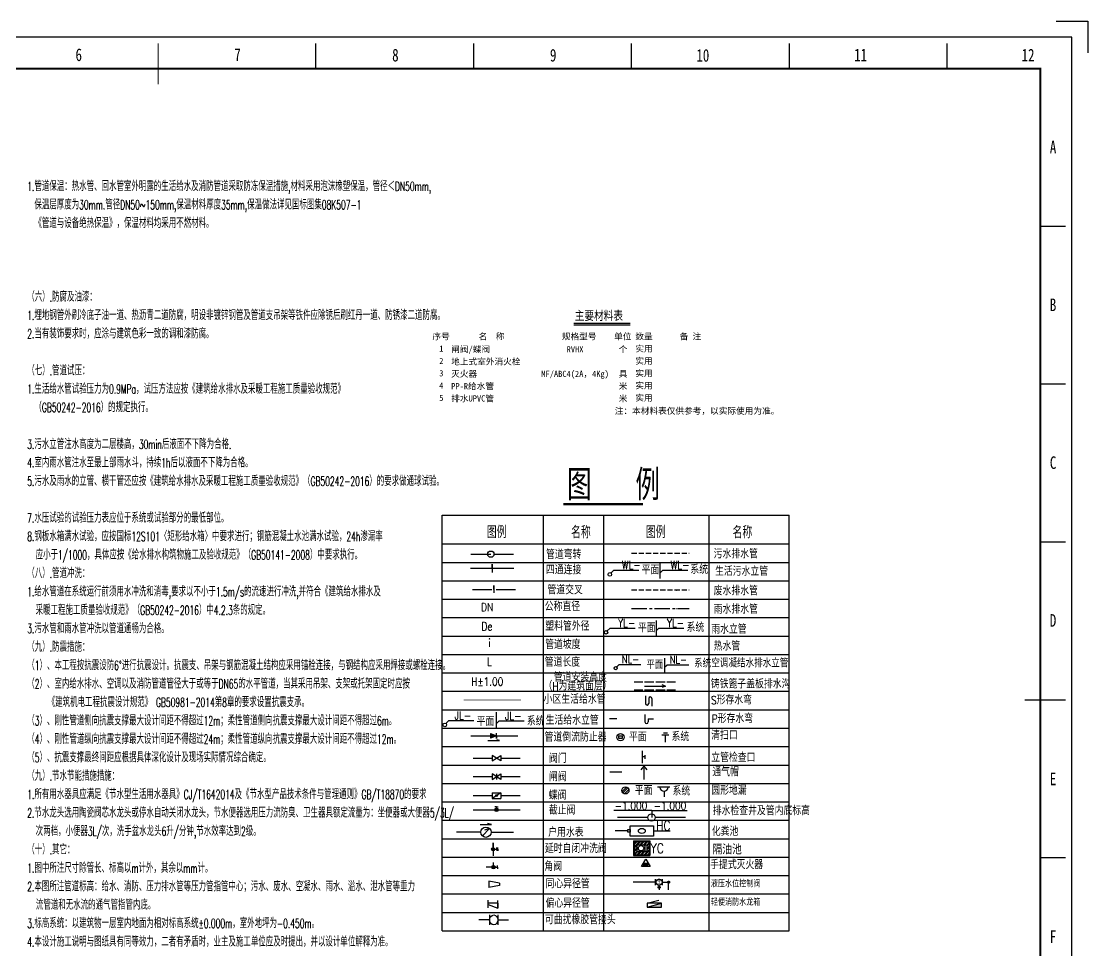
# Model space of a CAD drawing. Extents: x 7651907 to 8255021, y -2490714 to -1144618.
# Drawn here: x 7869493 to 7921574, y -2169315 to -2123923 of the extents above; entities that cross this region are included whole.
import ezdxf
from ezdxf.enums import TextEntityAlignment as Align

# ---------------------------------------------------------------- set-up
doc = ezdxf.new("R2010")
doc.units = 0
doc.header["$LTSCALE"] = 1000
for name, pattern in [('CENTER', [7, 4, -1, 1, -1]), ('CENTER2', [1.125, 0.75, -0.125, 0.125, -0.125]), ('CONTINOUS', [0]), ('DASH', [0.35, 0.25, -0.1])]:
    doc.linetypes.add(name, pattern=pattern)
doc.layers.get('0').update_dxf_attribs({"linetype": 'CONTINUOUS'})
for name, color, linetype in [('EQUIP_消火栓', 7, 'CONTINUOUS'), ('PIPE-污水', 2, 'DASH'), ('PIPE-雨水', 4, 'CENTER2'), ('PUB_TEXT', 7, 'CONTINUOUS'), ('水', 7, 'CONTINUOUS'), ('污水立管', 2, 'CONTINUOUS'), ('消防管线', 1, 'CONTINUOUS'), ('给排水说明文字', 7, 'CONTINUOUS')]:
    doc.layers.add(name, color=color, linetype=linetype)
doc.styles.add('_HZTXT', font='txt.shx', dxfattribs={"width": 0.8, "bigfont": 'hztxt.shx'})
doc.styles.add('LYS1', font='romand.shx', dxfattribs={"width": 0.8, "bigfont": 'hztxt.shx'})
doc.styles.get("Standard").update_dxf_attribs({"font": 'txt.shx', "width": 0.7, "bigfont": 'TSSDCHN.shx'})
doc.styles.add('STYLE1', font='', dxfattribs={"width": 0.8})
doc.styles.add('图框字体', font='simhei.ttf')
doc.styles.add('宋体', font='', dxfattribs={"width": 0.8})
doc.styles.get('STYLE1').set_extended_font_data('SimSun')
doc.styles.get('宋体').set_extended_font_data('SimSun')

# ---------------------------------------------------------------- blocks, each defined once
blk = doc.blocks.new('A$C6E8B0E23')
at = {"layer": '水'}
for p, q in [((0, 0), (0, 2440)), ((0, 2440), (2180, 2440)), ((100, 100), (100, 2340)), ((100, 2340), (2080, 2340)), ((100, 2134), (590, 1644)), ((100, 1957), (590, 1467)), ((100, 1603), (590, 1113)), ((247, 2340), (617, 1970)), ((424, 2340), (794, 1970)), ((590, 1805), (590, 1970)), ((590, 1970), (1590, 1970)), ((590, 1805), (690, 1805)), ((590, 1644), (590, 1720)), ((590, 1720), (690, 1720)), ((590, 1682), (1590, 1683)), ((590, 1646), (690, 1646)), ((690, 1720), (690, 1805)), ((690, 1558), (690, 1646)), ((777, 2340), (1147, 1970)), ((954, 2340), (1324, 1970)), ((1308, 2340), (2080, 1568)), ((1485, 2340), (2080, 1745)), ((1490, 1805), (1590, 1805)), ((1490, 1720), (1490, 1805)), ((1490, 1720), (1590, 1720)), ((1490, 1646), (1590, 1646)), ((1490, 1558), (1490, 1646)), ((1590, 1805), (1590, 1970)), ((1590, 1646), (1590, 1720)), ((1590, 1704), (2080, 1214)), ((1838, 2340), (2080, 2098)), ((2015, 2340), (2080, 2275)), ((2080, 100), (2080, 2340)), ((2180, 0), (2180, 2440)), ((100, 1426), (590, 936)), ((100, 1073), (590, 583)), ((100, 896), (896, 100)), ((100, 543), (543, 100)), ((100, 366), (366, 100)), ((100, 100), (2080, 100)), ((590, 1558), (690, 1558)), ((590, 470), (590, 1558)), ((590, 470), (1590, 470)), ((703, 470), (1073, 100)), ((1056, 470), (1426, 100)), ((1233, 470), (1603, 100)), ((1490, 1558), (1590, 1558)), ((1587, 470), (1957, 100)), ((1590, 470), (1590, 1558)), ((1590, 1527), (2080, 1037)), ((1590, 1174), (2080, 684)), ((1590, 997), (2080, 507)), ((1590, 644), (2080, 154)), ((0, 0), (2180, 0))]:
    blk.add_line(p, q, dxfattribs=at)
blk.add_circle((1090, 1119), 400, dxfattribs=at)
blk = doc.blocks.new('PSJD')
blk.add_circle((0, 0), 1.5)
at = {"flags": 1}
for tag, p in [('SX1', (-0.21, 0.73)), ('SX2', (-0.21, -0.74))]:
    blk.add_attdef(tag, p, '', height=0.1, dxfattribs=at)
blk = doc.blocks.new('SWHFC')
for p, q in [((-1.75, -1.05), (-1.75, 1.05)), ((-1.75, 1.05), (1.75, 1.05)), ((1.75, 1.05), (1.75, -1.05)), ((1.75, -1.05), (-1.75, -1.05))]:
    blk.add_line(p, q)
blk.add_circle((0, 0), 0.525)
at = {"flags": 1}
for tag, p in [('SX1', (-1.49, 0.5)), ('SX2', (-1.6, -0.82))]:
    blk.add_attdef(tag, p, '', height=0.14, dxfattribs=at)
blk = doc.blocks.new('SBFFL')
at = {"linetype": 'Continuous'}
blk.add_line((0, -1), (0, 1), dxfattribs=at)
blk = doc.blocks.new('YY')
at = {"linetype": 'Continuous'}
blk.add_circle((0, 0), 2, dxfattribs=at)
blk = doc.blocks.new('SRXJT1')
for p, q in [((-2, -1.25), (-2, 1.25)), ((2, -1.25), (2, 1.25))]:
    blk.add_line(p, q)
at = {"linetype": 'Continuous', "yscale": 0.625}
blk.add_blockref('YY', (0, 0), dxfattribs=at)
blk = doc.blocks.new('A2-H')
at = {"color": 0}
for p, q in [((354.5, 410), (354.5, 418)), ((404.5, 410), (404.5, 418)), ((454.5, 410), (454.5, 418)), ((504.5, 410), (504.5, 418)), ((554.5, 410), (554.5, 418)), ((592, 360), (583.96, 360)), ((592, 310), (583.96, 310)), ((592, 260), (583.96, 260)), ((592, 160), (584, 160))]:
    blk.add_line(p, q, dxfattribs=at)
blk.add_lwpolyline([(589, 425), (599, 425), (599, 415)], dxfattribs=at)
blk.add_lwpolyline([(0, 0), (594, 0), (594, 420), (0, 420)], close=True, dxfattribs=at)
at = {"color": 0, "const_width": 0.4}
for points in [[(304.5, 405), (304.5, 418)], [(592, 210), (579, 210)]]:
    blk.add_lwpolyline(points, dxfattribs=at)
at = {"color": 0, "const_width": 0.6}
blk.add_lwpolyline([(25, 10), (584, 10), (584, 410), (25, 410)], close=True, dxfattribs=at)
at = {"style": '图框字体', "width": 0.75}
for s, p in [('6', (278.32, 412.42)), ('7', (328.64, 412.42)), ('8', (378.64, 412.29)), ('9', (428.64, 412.26)), ('10', (475.03, 412.22)), ('11', (525.03, 412.35)), ('12', (578.08, 412.31)), ('A', (587.01, 383.17)), ('B', (587.01, 333.17)), ('C', (587.01, 283.17)), ('D', (587.01, 233.17)), ('E', (587.01, 182.98)), ('F', (587.01, 132.98))]:
    blk.add_text(s, height=4, dxfattribs=at).set_placement(p)
blk = doc.blocks.new('$TWTSYS$00000508')
for p, q in [((-0.5, 0.5), (0.324, 1.224)), ((-0.5, 0.5), (-0.5, -0.5)), ((-0.5, -0.5), (0.5, 0.5)), ((0.5, 0.5), (-0.5, 0.5)), ((0.5, -0.5), (0.5, 0.5)), ((-0.5, -0.5), (0.5, -0.5))]:
    blk.add_line(p, q)
blk.add_solid([(0.5, -0.5), (0.5, 0.5), (-0.5, -0.5)])

msp = doc.modelspace()

# ---------------------------------------------------------------- hatches: boundary and pattern name
at = {"layer": '水', "lineweight": 25}
for points in [[(7892704.7, -2158822.4), (7892402.8, -2158934.9), (7892402.8, -2158709.9)], [(7892616.4, -2162437.7, 1), (7892789.2, -2162437.7, 1)], [(7892645.3, -2165235.2, 1), (7892469.4, -2165235.2, 1)]]:
    msp.add_hatch(color=256, dxfattribs=at).paths.add_polyline_path(points)
h = msp.add_hatch(color=256, dxfattribs=at)
h.paths.add_polyline_path([(7892735.8, -2161717, 0.7473796), (7892663.6, -2161738.3, 0.144571), (7892669.9, -2161759.6)])
h.paths.add_polyline_path([(7892742, -2161738.3, 0.144571), (7892735.8, -2161717), (7892669.9, -2161759.6, 0.7473796)])
h = msp.add_hatch(color=256, dxfattribs=at)
h.paths.add_polyline_path([(7892532.5, -2164289.3, 0.4142136), (7892459.6, -2164362.3, 0.4142136), (7892532.5, -2164435.2)])
h.paths.add_polyline_path([(7892605.5, -2164362.3), (7892532.5, -2164362.3), (7892532.5, -2164435.2, 0.4142136)])
h.paths.add_polyline_path([(7892532.5, -2164289.3), (7892532.5, -2164362.3), (7892605.5, -2164362.3, 0.4142136)])
h = msp.add_hatch(dxfattribs=at)
h.set_pattern_fill('ANSI31', color=256, scale=120, style=0)
h.set_pattern_definition([(45, (7907475.883, -2401131.138), (-10.6066017, 10.6066017), [])])
h.paths.add_polyline_path([(7900086.5, -2165034), (7899902.7, -2165034), (7899902.7, -2165190), (7900086.5, -2165190)])

# ---------------------------------------------------------------- linework, layer by layer
at = {"layer": 'PIPE-污水', "linetype": 'DASH'}
for p, q in [((7899298.6, -2149895.3), (7902103.1, -2149895.3)), ((7899298.6, -2151694.7), (7902103.1, -2151694.7))]:
    msp.add_line(p, q, dxfattribs=at)
at = {"layer": 'PIPE-雨水', "linetype": 'CENTER2'}
msp.add_line((7899298.6, -2152594.4), (7902103.1, -2152594.4), dxfattribs=at)
at = {"layer": 'PUB_TEXT'}
msp.add_line((7896472.3, -2138754.8), (7899226.2, -2138754.8), dxfattribs=at)
at = {"layer": 'PUB_TEXT', "const_width": 54}
msp.add_lwpolyline([(7896475.2, -2138673.8), (7899229.2, -2138673.8)], dxfattribs=at)
at = {"layer": '水', "color": 5, "lineweight": 25}
for p, q in [((7890046.5, -2148941.3), (7890046.5, -2148041.6)), ((7890046.5, -2148041.6), (7906995.6, -2148041.6)), ((7890046.5, -2148041.6), (7906995.6, -2148041.6)), ((7895001.2, -2149541.6), (7895001.2, -2148041.6)), ((7897946.2, -2168343.5), (7897946.2, -2148041.6)), ((7903084.1, -2168343.5), (7903084.1, -2148041.6)), ((7906995.6, -2168343.5), (7906995.6, -2148041.6)), ((7890046.5, -2167443.8), (7890046.5, -2148941.3)), ((7890046.5, -2168343.5), (7890046.5, -2148941.3)), ((7895001.2, -2168343.5), (7895001.2, -2148941.3)), ((7890046.5, -2149449.6), (7906995.6, -2149449.6)), ((7890046.5, -2149449.6), (7906995.6, -2149449.6)), ((7896382.5, -2149449.6), (7906995.6, -2149449.6)), ((7890046.5, -2150349.3), (7906995.6, -2150349.3)), ((7890046.5, -2151249), (7906995.6, -2151249)), ((7890046.5, -2152148.7), (7906995.6, -2152148.7)), ((7890046.5, -2153048.4), (7906995.6, -2153048.4)), ((7890046.5, -2153948.1), (7906995.6, -2153948.1)), ((7890046.5, -2154847.9), (7906995.6, -2154847.9)), ((7890046.5, -2155747.6), (7906995.6, -2155747.6)), ((7890046.5, -2156647.3), (7906995.6, -2156647.3)), ((7890046.5, -2157547), (7906995.6, -2157547)), ((7890046.5, -2158446.7), (7906995.6, -2158446.7)), ((7890046.5, -2159346.4), (7906995.6, -2159346.4)), ((7890046.5, -2160246.1), (7906995.6, -2160246.1)), ((7890046.5, -2161145.8), (7906995.6, -2161145.8)), ((7890046.5, -2162045.6), (7906995.6, -2162045.6)), ((7890046.5, -2162945.3), (7906995.6, -2162945.3)), ((7890046.5, -2163845), (7906995.6, -2163845)), ((7890046.5, -2164744.7), (7906995.6, -2164744.7)), ((7890046.5, -2165644.4), (7906995.6, -2165644.4)), ((7890046.5, -2166544.1), (7906995.6, -2166544.1)), ((7890046.5, -2167443.8), (7906995.6, -2167443.8)), ((7890046.5, -2168343.5), (7906995.6, -2168343.5))]:
    msp.add_line(p, q, dxfattribs=at)
at = {"layer": '水', "lineweight": 25}
for p, q in [((7901491.5, -2149900.6), (7901502.5, -2149900.6)), ((7891440.3, -2149946.2), (7892422.8, -2149946.2)), ((7892574.9, -2149946.2), (7893526.7, -2149946.2)), ((7900674.9, -2150365.9), (7900674.9, -2151139.7)), ((7893540.9, -2150640.9), (7891436.1, -2150640.9)), ((7892488.5, -2150640.9), (7892488.5, -2150436.9)), ((7892488.5, -2150436.9), (7892488.5, -2150844.1)), ((7898287.8, -2150870.8), (7898430.5, -2150728)), ((7898430.5, -2150728), (7899651, -2150728)), ((7900674.9, -2150870.8), (7900817.6, -2150728)), ((7900817.6, -2150728), (7902038, -2150728)), ((7892574.8, -2151470.8), (7892574.8, -2151843.6)), ((7892574.8, -2151674), (7892574.8, -2151470.8)), ((7891522.4, -2151674), (7892472.8, -2151674)), ((7892676.8, -2151674), (7893627.2, -2151674)), ((7901491.5, -2151700), (7901502.5, -2151700)), ((7901491.5, -2152599.8), (7901502.5, -2152599.8)), ((7900491.6, -2153194.4), (7900491.6, -2153968.2)), ((7898104.6, -2153699.3), (7898247.3, -2153556.5)), ((7898247.3, -2153556.5), (7899467.8, -2153556.5)), ((7900491.6, -2153699.3), (7900634.4, -2153556.5)), ((7900634.4, -2153556.5), (7901854.8, -2153556.5)), ((7900909.9, -2155033.5), (7900909.9, -2155703.5)), ((7898570, -2155457.5), (7898693.7, -2155333.9)), ((7898693.7, -2155333.9), (7899750.6, -2155333.9)), ((7900909.2, -2155472.6), (7901032.8, -2155348.9)), ((7901032.8, -2155348.9), (7902089.7, -2155348.9)), ((7899426.5, -2156190.6), (7899846.3, -2156190.6)), ((7899426.5, -2156581.5), (7899846.3, -2156581.5)), ((7899930.3, -2156190.6), (7900392.2, -2156190.6)), ((7899930.3, -2156390.5), (7900947, -2156390.5)), ((7899930.3, -2156581.5), (7900392.2, -2156581.5)), ((7900476.1, -2156190.6), (7900938, -2156190.6)), ((7900476.1, -2156581.5), (7900938, -2156581.5)), ((7900947, -2156390.5), (7900784.2, -2156326.4)), ((7900947, -2156390.5), (7900784.2, -2156454.6)), ((7901022, -2156190.6), (7901441.8, -2156190.6)), ((7901022, -2156581.5), (7901441.8, -2156581.5)), ((7899975.6, -2156874.6), (7899975.6, -2157237.8)), ((7900132.6, -2157002.2), (7900132.6, -2157237.8)), ((7900289.7, -2157002.2), (7900289.7, -2157365.4)), ((7892688.4, -2157663.3), (7892688.4, -2158437)), ((7890228, -2158220.3), (7890370.8, -2158077.6)), ((7890370.8, -2158077.6), (7891591.2, -2158077.6)), ((7892687.6, -2158237.6), (7892830.3, -2158094.9)), ((7892830.3, -2158094.9), (7894050.8, -2158094.9)), ((7898581.5, -2157990.2), (7898217.6, -2157990.2)), ((7899950.4, -2157779.2), (7899950.4, -2158142.4)), ((7900107.4, -2157990.1), (7900372.3, -2157990.1)), ((7900107.4, -2157990.1), (7900107.4, -2158142.4)), ((7892402.8, -2158709.9), (7892402.8, -2158934.9)), ((7892402.8, -2158709.9), (7892704.7, -2158822.4)), ((7892704.7, -2158944.5), (7892704.7, -2158695.5)), ((7891441, -2158822.4), (7892402.8, -2158822.4)), ((7892284.1, -2159055.4), (7892848.1, -2159055.4)), ((7892704.7, -2158822.4), (7892402.8, -2158934.9)), ((7892704.7, -2158822.4), (7892704.7, -2158944.5)), ((7892704.7, -2158822.4), (7893736.1, -2158822.4)), ((7892848.1, -2159055.4), (7892719.7, -2159022)), ((7898679.2, -2158956.8), (7898679.2, -2158819.1)), ((7898679.2, -2158819.1), (7898835.2, -2158819.1)), ((7898679.2, -2158937.5), (7898679.2, -2158889.9)), ((7898835.2, -2158956.8), (7898679.2, -2158956.8)), ((7898835.2, -2158819.1), (7898835.2, -2158956.8)), ((7892490.4, -2160050), (7892915.2, -2159775.1)), ((7892915.2, -2160050), (7892490.4, -2159775.1)), ((7892490.4, -2159775.1), (7892490.4, -2160050)), ((7892915.2, -2159775.1), (7892915.2, -2160050)), ((7899809.8, -2159546.8), (7899809.8, -2160152.3)), ((7899943.4, -2159766.9), (7899943.4, -2159948)), ((7891553.6, -2159912.6), (7892490.4, -2159912.6)), ((7892915.2, -2159912.6), (7893848.6, -2159912.6)), ((7899894.7, -2160298.4), (7899746, -2160475.5)), ((7899943.4, -2159851.8), (7899809.8, -2159851.8)), ((7899894.7, -2160298.4), (7900043.3, -2160475.5)), ((7891553.6, -2160812.3), (7892490.4, -2160812.3)), ((7892490.4, -2160674.8), (7892490.4, -2160949.7)), ((7892915.2, -2160949.7), (7892490.4, -2160674.8)), ((7892490.4, -2160949.7), (7892915.2, -2160674.8)), ((7892695.9, -2160674.8), (7892695.9, -2160949.7)), ((7892915.2, -2160674.8), (7892915.2, -2160949.7)), ((7892915.2, -2160812.3), (7893848.6, -2160812.3)), ((7898828.4, -2160588.9), (7898241.1, -2160588.9)), ((7899894.7, -2160402), (7899894.7, -2160949.7)), ((7899043.4, -2161323.6), (7898834.2, -2161532.8)), ((7899120.1, -2161367.8), (7898878.4, -2161609.4)), ((7891553.6, -2161738.3), (7892490.4, -2161738.3)), ((7892490.4, -2161600.9), (7892915.2, -2161600.9)), ((7892915.2, -2161600.9), (7892490.4, -2161875.8)), ((7892490.4, -2161600.9), (7892490.4, -2161875.8)), ((7892490.4, -2161875.8), (7892915.2, -2161875.8)), ((7892915.2, -2161600.9), (7892915.2, -2161875.8)), ((7892915.2, -2161738.3), (7893848.6, -2161738.3)), ((7899164.3, -2161444.5), (7898955.1, -2161653.7)), ((7892702.8, -2162281.4), (7892620, -2162281.4)), ((7892702.8, -2162281.4), (7892649.1, -2162281.4)), ((7892702.8, -2162351.3), (7892702.8, -2162281.4)), ((7892702.8, -2162281.4), (7892756.6, -2162281.4)), ((7892702.8, -2162281.4), (7892785.6, -2162281.4)), ((7892702.8, -2162281.4), (7892756.6, -2162281.4)), ((7891553.6, -2162437.7), (7892490.4, -2162437.7)), ((7892490.4, -2162437.7), (7892616.4, -2162437.7)), ((7892490.4, -2162437.7), (7892616.4, -2162437.7)), ((7892789.2, -2162437.7), (7892915.2, -2162437.7)), ((7892789.2, -2162437.7), (7892915.2, -2162437.7)), ((7892915.2, -2162437.7), (7893848.6, -2162437.7)), ((7900280, -2162472.6), (7898430.7, -2162472.6)), ((7900115.4, -2162812.4, -912.6), (7898616.3, -2162812.4, -912.6)), ((7900280, -2162472.6), (7900280, -2162802.9)), ((7900280, -2162472.6), (7902006.8, -2162472.6)), ((7901930.7, -2162812.4, -912.6), (7900434.4, -2162812.4, -912.6)), ((7891904, -2163157.2), (7892461.4, -2163157.2)), ((7892365.4, -2163351.4), (7892009, -2163707.8)), ((7892365.4, -2163351.4), (7892120.2, -2163426.2)), ((7892461.4, -2163157.2), (7892261, -2163107.3)), ((7891940.4, -2163527.4), (7890748.4, -2163527.4)), ((7892439.2, -2163527.4), (7893529.2, -2163527.4)), ((7899119, -2163466.9), (7898503.5, -2163466.9)), ((7900366.3, -2163466.9), (7901177.3, -2163466.9)), ((7892532.5, -2164289.3), (7892532.5, -2164039.2)), ((7892532.5, -2164039.2), (7892532.5, -2164289.3)), ((7892532.5, -2164362.3), (7892709.9, -2164362.3)), ((7892532.5, -2164435.2), (7892532.5, -2164685.4)), ((7892532.5, -2164435.2), (7892532.5, -2164685.4)), ((7892709.9, -2164362.3), (7892709.9, -2164278.9)), ((7892709.9, -2164362.3), (7892709.9, -2164445.7)), ((7892762, -2164362.3), (7892762, -2164278.9)), ((7892762, -2164362.3), (7892762, -2164445.7)), ((7892557.4, -2165147.3), (7892557.4, -2165010.7)), ((7892557.4, -2165147.3), (7892557.4, -2165010.7)), ((7892469.4, -2165235.2), (7892202, -2165235.2)), ((7892469.4, -2165235.2), (7892202, -2165235.2)), ((7892645.3, -2165235.2), (7892202, -2165235.2)), ((7892544.8, -2165235.2), (7892746, -2165235.2)), ((7892746, -2165235.2), (7892746, -2165159.9)), ((7892746, -2165235.2), (7892746, -2165310.6)), ((7899902.7, -2165034), (7900086.5, -2165034)), ((7899902.7, -2165190), (7899902.7, -2165034)), ((7899902.7, -2165190), (7900086.5, -2165190)), ((7900086.5, -2165190), (7900086.5, -2165034))]:
    msp.add_line(p, q, dxfattribs=at)
at = {"layer": '水'}
for p, q in [((7900469.2, -2165970.6), (7899367.6, -2165971.7)), ((7900814.8, -2165970.6), (7901056.9, -2165970.6)), ((7901104.9, -2166339.1), (7901104.9, -2165970.6)), ((7900642, -2166172.5), (7900642, -2166117.5)), ((7900642, -2166220.5), (7900642, -2166337.5)), ((7892362.6, -2167812.5), (7891831.5, -2167812.5)), ((7892767.6, -2167812.5), (7893287.9, -2167812.5))]:
    msp.add_line(p, q, dxfattribs=at)
at = {"layer": '水', "linetype": 'CENTER'}
for p, q in [((7900469.2, -2166114.6), (7900469.2, -2165826.6)), ((7900520.2, -2165888.4), (7900469.2, -2165854)), ((7900520.2, -2166052.8), (7900469.2, -2166087.2)), ((7900813.9, -2165854.6), (7900763.7, -2165888.4)), ((7900813.9, -2166086.6), (7900763.7, -2166052.8)), ((7900814.8, -2166114.6), (7900814.8, -2165826.6))]:
    msp.add_line(p, q, dxfattribs=at)
at = {"layer": '水', "const_width": 109.4}
msp.add_lwpolyline([(7895969.7, -2147504.1), (7899860.8, -2147504.1)], dxfattribs=at)
at = {"layer": '水', "lineweight": 25, "const_width": 28}
for points in [[(7891095.7, -2157069), (7892214.3, -2157069)], [(7892214.3, -2157069), (7893900.2, -2157069)]]:
    msp.add_lwpolyline(points, dxfattribs=at)
at = {"layer": '水', "lineweight": 25}
for points in [[(7899119, -2163403), (7899231.4, -2163403), (7899231.4, -2163530.9), (7899119, -2163530.9)], [(7899994.6, -2164842), (7900202.5, -2165202), (7899786.8, -2165202)]]:
    msp.add_lwpolyline(points, close=True, dxfattribs=at)
for centre, radius in [((7892422.8, -2149946.2), 152.2), ((7898235.2, -2150938.6), 87), ((7898052, -2153767.1), 87), ((7898524.5, -2155516.3), 75.4), ((7890175.4, -2158288.2), 87), ((7898758.1, -2158889.9), 176.6), ((7898999.2, -2161488.6), 170.9), ((7892702.8, -2161738.3), 39.2), ((7892702.8, -2162437.7), 86.4), ((7892187.2, -2163529.6), 252), ((7892532.5, -2164362.3), 73), ((7892557.4, -2165235.2), 88)]:
    msp.add_circle(centre, radius, dxfattribs=at)
at = {"layer": '水', "linetype": 'CENTER'}
for centre, radius in [((7900642, -2165970.6), 146.9), ((7901104.9, -2165970.6), 48), ((7900642, -2166220.5), 48)]:
    msp.add_circle(centre, radius, dxfattribs=at)
at = {"layer": '水', "lineweight": 25}
for centre, start, end in [((7900211.2, -2157002.2), 0, 180), ((7900054.1, -2157237.8), 180, 0), ((7900028.9, -2158142.4), 180, 0)]:
    msp.add_arc(centre, 78.5, start, end, dxfattribs=at)
at = {"layer": '污水立管', "linetype": 'CONTINOUS'}
for p, q in [((7900854.7, -2158672.4), (7901050.7, -2158672.4)), ((7900774.7, -2158764.4), (7901122.7, -2158764.4)), ((7900948.7, -2159132.4), (7900948.7, -2158764.4)), ((7901173.4, -2161330.9), (7900563.4, -2161330.9)), ((7900883.6, -2161530.9), (7900883.6, -2161794.2))]:
    msp.add_line(p, q, dxfattribs=at)
msp.add_arc((7900883.6, -2161330.9), 200, 180, 0, dxfattribs=at)
at = {"layer": '消防管线'}
for p, q in [((7892849.9, -2166022.4), (7892321.1, -2165916.6)), ((7892321.1, -2165916.6), (7892321.1, -2166233.9)), ((7892849.9, -2166022.4), (7892849.9, -2166128.2)), ((7892849.9, -2166128.2), (7892321.1, -2166233.9)), ((7892286.9, -2167223), (7892286.9, -2166849.7)), ((7892771, -2166995.9), (7892286.9, -2166995.9)), ((7892286.9, -2167062.3), (7892771, -2167238.6)), ((7892771, -2166995.9), (7892771, -2167238.6))]:
    msp.add_line(p, q, dxfattribs=at)

# ---------------------------------------------------------------- block references
at = {"color": 0, "xscale": 154.154, "yscale": 154.154, "zscale": 154.154}
msp.add_blockref('A2-H', (7829235.7, -2189438), dxfattribs=at)
at = {"layer": 'EQUIP_消火栓', "xscale": 700, "yscale": 200, "zscale": 700}
msp.add_blockref('$TWTSYS$00000508', (7900401.9, -2167088.8), dxfattribs=at)
at = {"layer": '水', "lineweight": 25, "xscale": 120.0500000002794, "yscale": 120.0500000002794, "zscale": 120.0500000002794}
msp.add_blockref('PSJD', (7900269.7, -2162812.4), dxfattribs=at)
at = {"layer": '水', "lineweight": 25, "xscale": 324.2399999997579, "yscale": 238.140000000014, "zscale": 324.2399999997579, "rotation": 180}
msp.add_blockref('SWHFC', (7899798.8, -2163466.9), dxfattribs=at)
at = {"layer": '水', "xscale": 0.3283199310535565, "yscale": 0.3283199310535565, "zscale": 0.3283199310535565, "rotation": 270}
msp.add_blockref('A$C6E8B0E23', (7899392.2, -2163955.6), dxfattribs=at)
at = {"layer": '消防管线', "xscale": -155.530824104324, "yscale": 186.6369889253983, "zscale": 155.5308241044481}
msp.add_blockref('SBFFL', (7892771, -2167048, 4.6), dxfattribs=at)
at = {"layer": '消防管线', "xscale": 101.2570469430648, "yscale": 194.4135301305214, "zscale": 101.2570469430648, "rotation": 180}
msp.add_blockref('SRXJT1', (7892565.1, -2167812.5), dxfattribs=at)

# ---------------------------------------------------------------- texts
at = {"layer": 'PUB_TEXT', "style": '宋体', "width": 0.8}
msp.add_text('主要材料表', height=432, dxfattribs=at).set_placement((7896522.5, -2138512.8))
at = {"layer": '水', "color": 1, "lineweight": 25, "style": '_HZTXT', "width": 0.8}
msp.add_text('图  例', height=1500, dxfattribs=at).set_placement((7896146.6, -2147319.8))
at = {"layer": '水', "lineweight": 25, "style": '_HZTXT', "width": 0.8}
for s, height, p in [('图例', 600, (7892230.9, -2149165.1)), ('名称', 600, (7896342.9, -2149176.2)), ('图例', 600, (7899998.1, -2149165.1)), ('名称', 600, (7904231.3, -2149176.2)), ('管道弯转', 400, (7895118.1, -2150176.2)), ('污水排水管', 400, (7903307.7, -2150150.2)), ('WL-', 400, (7898821.2, -2150680.5)), ('WL-', 400, (7901208.3, -2150680.5)), ('四通连接', 400, (7895118.1, -2150926.7)), ('生活污水立管', 400, (7903374.4, -2150998.6)), ('管道交叉', 400, (7895189.9, -2151908.3)), ('废水排水管', 400, (7903307.7, -2151949.7)), ('DN', 400, (7891950.5, -2152735.2)), ('公称直径', 400, (7895058.2, -2152720)), ('雨水排水管', 400, (7903307.7, -2152849.4)), ('De', 400, (7891968.3, -2153672.4)), ('塑料管外径', 400, (7895084.5, -2153672.6)), ('YL-', 400, (7898638, -2153509)), ('YL-', 400, (7901025.1, -2153509)), ('雨水立管', 400, (7903191.2, -2153825.9)), ('i', 400, (7892303.2, -2154477.9)), ('管道坡度', 400, (7895077.8, -2154569.8)), ('热水管', 400, (7903307.7, -2154648.8)), ('L', 400, (7892235.4, -2155402.8)), ('管道长度', 400, (7895057.8, -2155436.8)), ('NL-', 381.05, (7898818.8, -2155278.9)), ('NL-', 381.05, (7901158, -2155286.8)), ('系统', 381.05, (7902355.5, -2155483.1)), ('空调凝结水排水立管', 387.24, (7903191.6, -2155471.1)), ('H%%p1.00', 400, (7891467.9, -2156371.1)), ('（H为建筑面层）', 400, (7894996.3, -2156599.6)), ('管道安装高度', 400, (7895505.7, -2156171.3)), ('铸铁篦子盖板排水沟', 400, (7903168.4, -2156500.2)), ('小区生活给水管', 400, (7895003.9, -2157248.7)), ('S形存水弯', 400, (7903176.2, -2157280.6)), ('JL-', 400, (7890652.9, -2158030)), ('JL-', 400, (7893112.5, -2158047.3)), ('生活给水立管', 400, (7895101.6, -2158270.7)), ('P形存水弯', 400, (7903214.9, -2158192.9)), ('管道倒流防止器', 400, (7895051.3, -2159094.2)), ('清扫口', 400, (7903185.5, -2159005.1)), ('阀门', 400, (7895262.9, -2160137.5)), ('立管检查口', 400, (7903189.2, -2160094.7)), ('闸阀', 400, (7895262.9, -2161037.2)), ('通气帽', 400, (7903240.4, -2160797.8)), ('圆形地漏', 400, (7903192.9, -2161697)), ('蝶阀', 400, (7895255.4, -2161936.9)), ('截止阀', 400, (7895255.4, -2162665.4)), ('排水检查井及管内底标高', 400, (7903260.4, -2162690.5)), ('户用水表', 400, (7895226.6, -2163749.7)), ('化粪池', 400, (7903216.7, -2163702.7)), ('延时自闭冲洗阀', 400, (7895063.4, -2164538.1)), ('角阀', 400, (7895035.5, -2165411.3)), ('手提式灭火器', 400, (7903134.5, -2165326.9)), ('同心异径管', 400, (7895094.8, -2166257.1)), ('液压水位控制阀', 320, (7903171.1, -2166211.2)), ('偏心异径管', 400, (7895094.8, -2167206.1)), ('轻便消防水龙箱', 320, (7903171.1, -2167110.9)), ('可曲扰橡胶管接头', 400, (7895064.5, -2168017.1))]:
    msp.add_text(s, height=height, dxfattribs=at).set_placement(p)
for p in [(7899269.6, -2162437.6), (7901173.9, -2162437.6)]:
    msp.add_text('-1.000', height=400, dxfattribs=at).set_placement(p, align=Align.CENTER)
at = {"layer": '水', "style": '_HZTXT', "width": 0.8}
for s, height, p in [('HC', 478.8, (7900497.9, -2163445)), ('YC', 478.8, (7900228.2, -2164556.9)), ('隔油池', 478.8, (7903248.3, -2164613.8)), ('主', 172.8, (7900549.7, -2166044.4))]:
    msp.add_text(s, height=height, dxfattribs=at).set_placement(p)
at = {"layer": '水', "lineweight": 25, "attachment_point": 1, "style": '_HZTXT'}
for s, insert, char_height in [('平面', (7899790.6, -2150530.1), 400), ('系统', (7902168.4, -2150511.9), 400), ('平面', (7899607.4, -2153357.3), 400), ('系统', (7901985.2, -2153339.1), 400), ('平面', (7900023.6, -2155165.4), 381.05), ('平面', (7891730.8, -2157933.3), 400), ('系统', (7894182, -2157915.1), 400), ('平面', (7899171.5, -2158687.2), 400), ('系统', (7901250.5, -2158679.2), 400), ('平面', (7899453.6, -2161301.4), 400), ('系统', (7901298.8, -2161330.2), 400)]:
    msp.add_mtext(s, dxfattribs=dict(at, insert=insert, char_height=char_height))
at = {"layer": '给排水说明文字', "style": 'LYS1', "width": 0.6}
for s, p in [('1.管道保温：热水管、回水管室外明露的生活给水及消防管道采取防冻保温措施,材料采用泡沫橡塑保温，管径＜DN50mm,', (7869783.9, -2132208.4)), ('保温层厚度为30mm.管径DN50~150mm,保温材料厚度35mm,保温做法详见国标图集08K507-1', (7870132.6, -2133108.4)), ('《管道与设备绝热保温》，保温材料均采用不燃材料。', (7870132.6, -2134008.4)), ('（六）.防腐及油漆：', (7869783.9, -2137608.4)), ('1.埋地钢管外刷冷底子油一道、热沥青二道防腐，明设非镀锌钢管及管道支吊架等铁件应除锈后刷红丹一道、防锈漆二道防腐。', (7869783.9, -2138508.4)), ('2.当有装饰要求时，应涂与建筑色彩一致的调和漆防腐。', (7869783.9, -2139408.4)), ('（七）.管道试压：', (7869783.9, -2141208.4)), ('1.生活给水管试验压力为0.9MPa，试压方法应按《建筑给水排水及采暖工程施工质量验收规范》', (7869783.9, -2142108.4)), ('（GB50242-2016）的规定执行。', (7870132.6, -2143008.4)), ('3.污水立管注水高度为二层楼高，30min后液面不下降为合格.', (7869783.9, -2144808.4)), ('4.室内雨水管注水至最上部雨水斗，持续1h后以液面不下降为合格。', (7869783.9, -2145708.4)), ('5.污水及雨水的立管、横干管还应按《建筑给水排水及采暖工程施工质量验收规范》（GB50242-2016）的要求做通球试验。', (7869783.9, -2146608.4)), ('7.水压试验的试验压力表应位于系统或试验部分的最低部位。', (7869783.9, -2148408.4)), ('8.钢板水箱满水试验，应按国标12S101〈矩形给水箱〉中要求进行；钢筋混凝土水池满水试验，24h渗漏率', (7869783.9, -2149308.4)), ('应小于1/1000，具体应按《给水排水构筑物施工及验收规范》（GB50141-2008）中要求执行。', (7870192.7, -2150208.4)), ('（八）.管道冲洗：', (7869783.9, -2151108.4)), ('1.给水管道在系统运行前须用水冲洗和消毒,要求以不小于1.5m/s的流速进行冲洗,并符合《建筑给水排水及', (7869783.9, -2152008.4)), ('采暖工程施工质量验收规范》（GB50242-2016）中4.2.3条的规定。', (7870192.7, -2152908.4)), ('3.污水管和雨水管冲洗以管道通畅为合格。', (7869783.9, -2153808.4)), ('（九）.防震措施：', (7869783.9, -2154708.4)), ('（1）、本工程按抗震设防6°进行抗震设计。抗震支、吊架与钢筋混凝土结构应采用锚栓连接，与钢结构应采用焊接或螺栓连接。 ', (7869783.9, -2155608.4)), ('（2）、室内给水排水、空调以及消防管道管径大于或等于DN65的水平管道，当其采用吊架、支架或托架固定时应按', (7869783.9, -2156508.4)), ('《建筑机电工程抗震设计规范》 GB50981-2014第8章的要求设置抗震支承。 ', (7870781.3, -2157408.4)), ('（3）、刚性管道侧向抗震支撑最大设计间距不得超过12m；柔性管道侧向抗震支撑最大设计间距不得超过6m。', (7869783.9, -2158308.4)), ('（4）、刚性管道纵向抗震支撑最大设计间距不得超过24m；柔性管道纵向抗震支撑最大设计间距不得超过12m。', (7869783.9, -2159208.4)), ('（5）、抗震支撑最终间距应根据具体深化设计及现场实际情况综合确定。', (7869783.9, -2160108.4)), ('（九）.节水节能措施措施：', (7869783.9, -2161008.4)), ('1.所有用水器具应满足《节水型生活用水器具》CJ/T1642014及《节水型产品技术条件与管理通则》GB/T18870的要求', (7869783.9, -2161908.4)), ('2.节水龙头选用陶瓷阀芯水龙头或停水自动关闭水龙头，节水便器选用压力流防臭、卫生器具额定流量为：坐便器或大便器5/3L/', (7869783.9, -2162808.4)), ('次两档，小便器3L/次，洗手盆水龙头6升/分钟,节水效率达到2级。', (7870192.7, -2163708.4)), ('（十）.其它：', (7869783.9, -2164608.4)), ('1.图中所注尺寸除管长、标高以m计外，其余以mm计。', (7869783.9, -2165508.4)), ('2.本图所注管道标高：给水、消防、压力排水管等压力管指管中心；污水、废水、空凝水、雨水、溢水、泄水管等重力', (7869783.9, -2166408.4)), ('流管道和无水流的通气管指管内底。', (7870204.4, -2167308.4)), ('3.标高系统：以建筑物一层室内地面为相对标高系统%%P0.000m，室外地坪为-0.450m。', (7869783.9, -2168208.4)), ('4.本设计施工说明与图纸具有同等效力，二者有矛盾时，业主及施工单位应及时提出，并以设计单位解释为准。', (7869783.9, -2169108.4))]:
    msp.add_text(s, height=450, dxfattribs=at).set_placement(p)
at = {"layer": '给排水说明文字', "color": 4, "style": 'STYLE1'}
for s, height, p in [('序号', 302.3, (7889573.1, -2139463.7)), ('名  称', 302.3, (7891828.3, -2139463.7)), ('规格型号', 302.3, (7895893.1, -2139463.7)), ('单位', 302.3, (7898445.2, -2139463.7)), ('数量', 302.3, (7899480.8, -2139463.7)), ('备 注', 302.3, (7901647.9, -2139463.7)), ('1', 302.3, (7889903.3, -2140063.7)), ('闸阀/蝶阀', 302.3, (7890487.6, -2140093.5)), ('RVHX', 302.3, (7896124.9, -2140093.5)), ('个', 302.3, (7898671, -2140093.5)), ('实用', 302.3, (7899480.8, -2140063.7)), ('2', 302.3, (7889903.3, -2140663.7)), ('地上式室外消火栓', 302.3, (7890487.6, -2140693.5)), ('实用', 302.3, (7899480.8, -2140663.7)), ('3', 302.3, (7889903.3, -2141263.7)), ('灭火器', 302.3, (7890487.6, -2141293.5)), ('具', 302.3, (7898671, -2141293.5)), ('实用', 302.3, (7899480.8, -2141263.7)), ('4', 302.3, (7889903.3, -2141863.7)), ('PP-R给水管', 302.3, (7890487.6, -2141893.5)), ('米', 302.3, (7898671, -2141893.5)), ('实用', 302.3, (7899480.8, -2141863.7)), ('5', 302.3, (7889903.3, -2142463.7)), ('排水UPVC管', 302.3, (7890487.6, -2142493.5)), ('米', 302.3, (7898671, -2142493.5)), ('实用', 302.3, (7899480.8, -2142463.7)), ('注：本材料表仅供参考，以实际使用为准。', 302.303, (7898476.9, -2143101.1))]:
    msp.add_text(s, height=height, dxfattribs=at).set_placement(p)
at = {"layer": '给排水说明文字', "style": 'STYLE1'}
msp.add_text('MF/ABC4(2A，4Kg)', height=302.303, dxfattribs=at).set_placement((7894889, -2141293.5))

doc.saveas('drawing.dxf')
